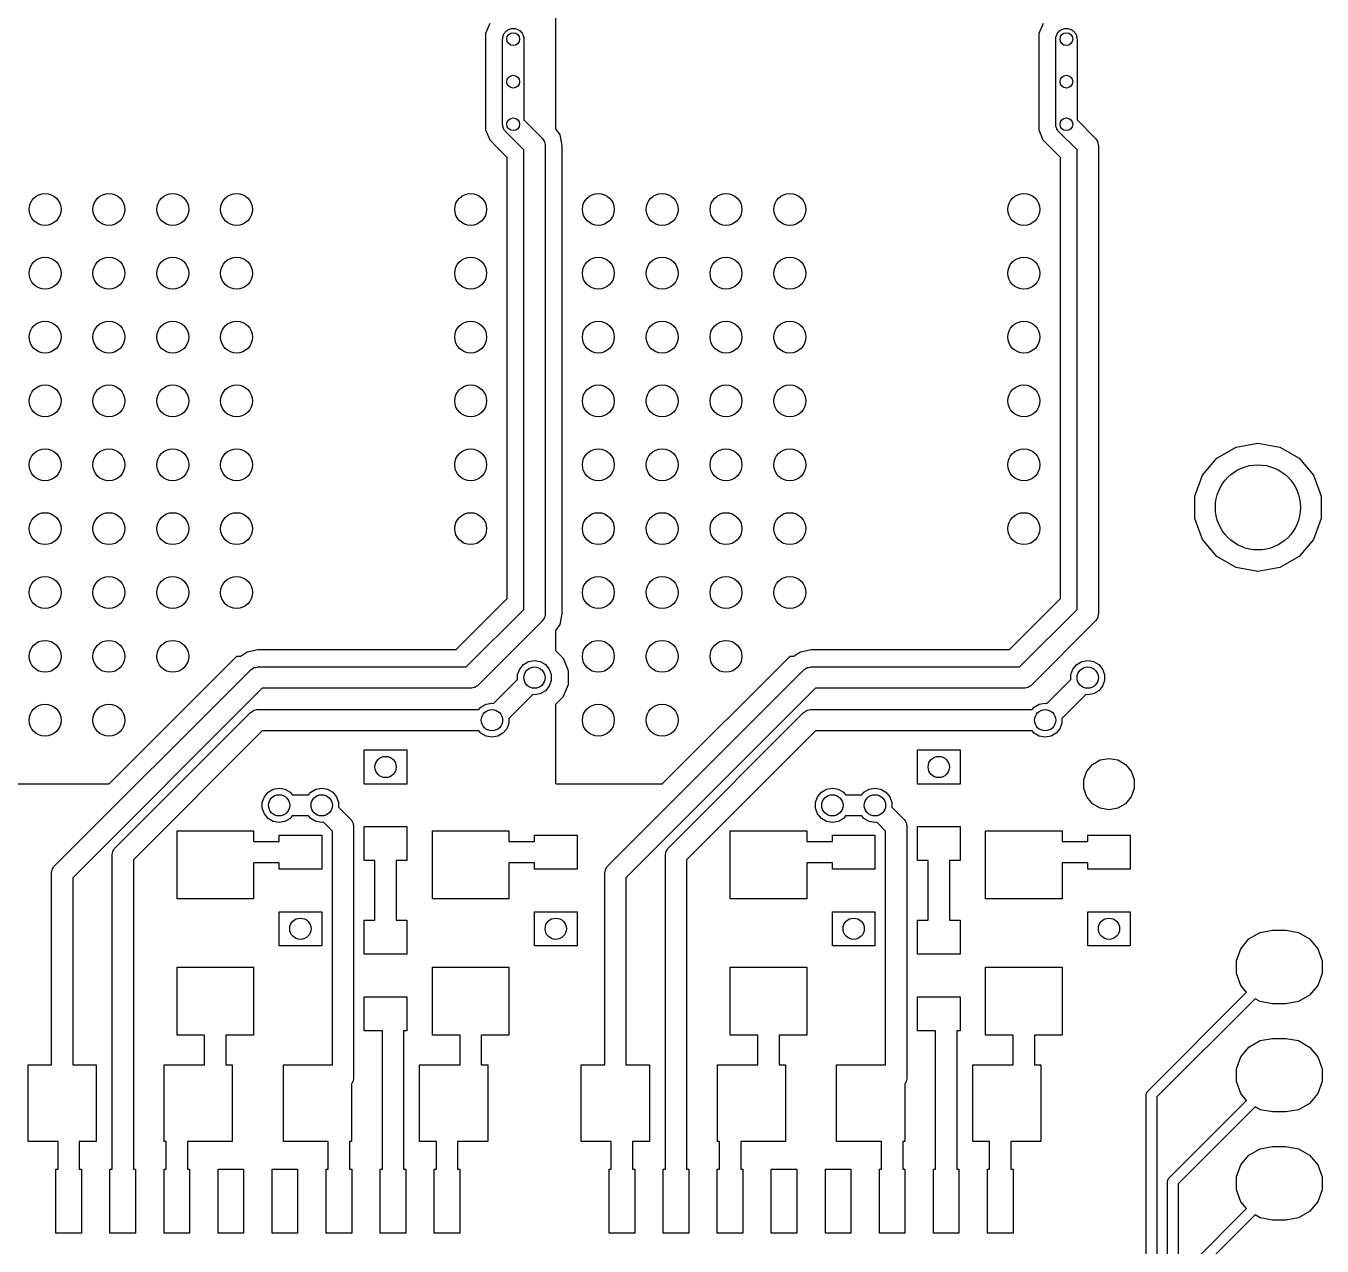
# Model space of a CAD drawing. Extents: x 0.3 to 75.7, y -92.7 to -2.
# Drawn here: x 45.05 to 75.51, y -52.35 to -23.69 of the extents above; entities that cross this region are included whole.
import ezdxf

# ---------------------------------------------------------------- set-up
doc = ezdxf.new("R2010")
doc.units = 0
doc.header["$MEASUREMENT"] = 0
doc.layers.add('BLACK', color=7, linetype='CONTINUOUS')

msp = doc.modelspace()

# ---------------------------------------------------------------- linework, layer by layer
at = {"layer": 'Black'}
for p, q in [((57.5, -26.0973), (57.5, -17.5054)), ((55.9493, -23.6313), (55.8501, -23.8701)), ((56.4411, -23.7594), (56.4566, -23.7538)), ((56.4566, -23.7538), (56.473, -23.7538)), ((56.473, -23.7538), (56.5, -23.749)), ((56.5, -23.749), (56.527, -23.7538)), ((56.527, -23.7538), (56.5434, -23.7538)), ((56.5434, -23.7538), (56.5589, -23.7594)), ((68.9493, -23.6313), (68.8501, -23.8701)), ((69.4411, -23.7594), (69.4566, -23.7538)), ((69.4566, -23.7538), (69.473, -23.7538)), ((69.473, -23.7538), (69.5, -23.749)), ((69.5, -23.749), (69.527, -23.7538)), ((69.527, -23.7538), (69.5434, -23.7538)), ((69.5434, -23.7538), (69.5589, -23.7594)), ((55.8501, -23.8701), (55.8499, -24.1306)), ((56.25, -24), (56.2529, -23.9838)), ((56.25, -25), (56.25, -24)), ((56.2529, -23.9564), (56.2622, -23.9307)), ((56.2529, -23.9838), (56.2529, -23.9564)), ((56.2622, -23.9307), (56.2651, -23.9145)), ((56.2651, -23.9145), (56.2733, -23.9002)), ((56.2733, -23.9002), (56.2827, -23.8745)), ((56.2827, -23.8745), (56.3003, -23.8536)), ((56.3003, -23.8536), (56.3085, -23.8393)), ((56.3085, -23.8393), (56.3211, -23.8287)), ((56.3211, -23.8287), (56.3387, -23.8078)), ((56.3387, -23.8078), (56.3624, -23.7941)), ((56.3624, -23.7941), (56.375, -23.7835)), ((56.375, -23.7835), (56.3905, -23.7779)), ((56.3905, -23.7779), (56.4142, -23.7642)), ((56.4142, -23.7642), (56.4411, -23.7594)), ((56.5589, -23.7594), (56.5858, -23.7642)), ((56.5858, -23.7642), (56.6095, -23.7779)), ((56.6095, -23.7779), (56.625, -23.7835)), ((56.625, -23.7835), (56.6376, -23.7941)), ((56.6376, -23.7941), (56.6613, -23.8078)), ((56.6613, -23.8078), (56.6789, -23.8287)), ((56.6789, -23.8287), (56.6915, -23.8393)), ((56.6915, -23.8393), (56.6997, -23.8536)), ((56.6997, -23.8536), (56.7173, -23.8745)), ((56.7173, -23.8745), (56.7267, -23.9002)), ((56.7267, -23.9002), (56.7349, -23.9145)), ((56.7349, -23.9145), (56.7378, -23.9307)), ((56.7378, -23.9307), (56.7471, -23.9564)), ((56.7471, -23.9564), (56.7471, -23.9838)), ((56.7471, -23.9838), (56.75, -24)), ((56.75, -24), (56.75, -25)), ((68.8501, -23.8701), (68.8499, -24.1306)), ((69.25, -24), (69.2529, -23.9838)), ((69.25, -25), (69.25, -24)), ((69.2529, -23.9564), (69.2622, -23.9307)), ((69.2529, -23.9838), (69.2529, -23.9564)), ((69.2622, -23.9307), (69.2651, -23.9145)), ((69.2651, -23.9145), (69.2733, -23.9002)), ((69.2733, -23.9002), (69.2827, -23.8745)), ((69.2827, -23.8745), (69.3003, -23.8536)), ((69.3003, -23.8536), (69.3085, -23.8393)), ((69.3085, -23.8393), (69.3211, -23.8287)), ((69.3211, -23.8287), (69.3387, -23.8078)), ((69.3387, -23.8078), (69.3624, -23.7941)), ((69.3624, -23.7941), (69.375, -23.7835)), ((69.375, -23.7835), (69.3905, -23.7779)), ((69.3905, -23.7779), (69.4142, -23.7642)), ((69.4142, -23.7642), (69.4411, -23.7594)), ((69.5589, -23.7594), (69.5858, -23.7642)), ((69.5858, -23.7642), (69.6095, -23.7779)), ((69.6095, -23.7779), (69.625, -23.7835)), ((69.625, -23.7835), (69.6376, -23.7941)), ((69.6376, -23.7941), (69.6613, -23.8078)), ((69.6613, -23.8078), (69.6789, -23.8287)), ((69.6789, -23.8287), (69.6915, -23.8393)), ((69.6915, -23.8393), (69.6997, -23.8536)), ((69.6997, -23.8536), (69.7173, -23.8745)), ((69.7173, -23.8745), (69.7267, -23.9002)), ((69.7267, -23.9002), (69.7349, -23.9145)), ((69.7349, -23.9145), (69.7378, -23.9307)), ((69.7378, -23.9307), (69.7471, -23.9564)), ((69.7471, -23.9564), (69.7471, -23.9838)), ((69.7471, -23.9838), (69.75, -24)), ((69.75, -24), (69.75, -25)), ((55.8499, -24.1306), (55.85, -24.131)), ((55.85, -24.131), (55.85, -24.1313)), ((55.85, -24.1313), (55.85, -24.1316)), ((55.85, -24.1316), (55.85, -24.9994)), ((68.8499, -24.1306), (68.85, -24.131)), ((68.85, -24.131), (68.85, -24.1313)), ((68.85, -24.1313), (68.85, -24.1316)), ((68.85, -24.1316), (68.85, -24.9994)), ((55.85, -24.9994), (55.8499, -25.1306)), ((55.8499, -25.1306), (55.85, -25.131)), ((55.85, -24.9994), (55.85, -24.9994)), ((55.85, -24.9994), (55.85, -24.9994)), ((55.85, -25.131), (55.85, -25.1313)), ((55.85, -25.1313), (55.85, -25.1316)), ((55.85, -25.1316), (55.85, -25.9994)), ((56.25, -26), (56.25, -25)), ((56.75, -25), (56.75, -25.8964)), ((68.85, -24.9994), (68.8499, -25.1306)), ((68.8499, -25.1306), (68.85, -25.131)), ((68.85, -24.9994), (68.85, -24.9994)), ((68.85, -24.9994), (68.85, -24.9994)), ((68.85, -25.131), (68.85, -25.1313)), ((68.85, -25.1313), (68.85, -25.1316)), ((68.85, -25.1316), (68.85, -25.9994)), ((69.25, -26), (69.25, -25)), ((69.75, -25), (69.75, -25.8964)), ((55.85, -25.9994), (55.8499, -26.1287)), ((55.8499, -26.1287), (55.9486, -26.3677)), ((55.85, -25.9994), (55.85, -25.9994)), ((55.85, -25.9994), (55.85, -25.9994)), ((56.2519, -26.0108), (56.25, -26)), ((56.251, -26.0218), (56.2519, -26.0108)), ((56.2529, -26.0289), (56.251, -26.0218)), ((56.2529, -26.0436), (56.2529, -26.0289)), ((56.2622, -26.0693), (56.2529, -26.0436)), ((56.2651, -26.0855), (56.2622, -26.0693)), ((56.2706, -26.095), (56.2651, -26.0855)), ((56.2734, -26.1057), (56.2706, -26.095)), ((56.2776, -26.1117), (56.2734, -26.1057)), ((56.2827, -26.1255), (56.2776, -26.1117)), ((56.3003, -26.1464), (56.2827, -26.1255)), ((56.3085, -26.1607), (56.3003, -26.1464)), ((56.3169, -26.1678), (56.3085, -26.1607)), ((56.3232, -26.1768), (56.3169, -26.1678)), ((56.75, -26.6036), (56.3232, -26.1768)), ((56.75, -25.8964), (57.1768, -26.3232)), ((57.5003, -26.0989), (57.5, -26.0973)), ((57.5004, -26.1004), (57.5003, -26.0989)), ((57.5007, -26.1011), (57.5004, -26.1004)), ((57.5008, -26.1018), (57.5007, -26.1011)), ((57.5016, -26.1031), (57.5008, -26.1018)), ((57.5022, -26.1045), (57.5016, -26.1031)), ((57.6003, -26.2514), (57.5022, -26.1045)), ((68.85, -25.9994), (68.8499, -26.1287)), ((68.8499, -26.1287), (68.9486, -26.3677)), ((68.85, -25.9994), (68.85, -25.9994)), ((68.85, -25.9994), (68.85, -25.9994)), ((69.2519, -26.0108), (69.25, -26)), ((69.251, -26.0218), (69.2519, -26.0108)), ((69.2529, -26.0289), (69.251, -26.0218)), ((69.2529, -26.0436), (69.2529, -26.0289)), ((69.2622, -26.0693), (69.2529, -26.0436)), ((69.2651, -26.0855), (69.2622, -26.0693)), ((69.2706, -26.095), (69.2651, -26.0855)), ((69.2734, -26.1057), (69.2706, -26.095)), ((69.2776, -26.1117), (69.2734, -26.1057)), ((69.2827, -26.1255), (69.2776, -26.1117)), ((69.3003, -26.1464), (69.2827, -26.1255)), ((69.3085, -26.1607), (69.3003, -26.1464)), ((69.3169, -26.1678), (69.3085, -26.1607)), ((69.3232, -26.1768), (69.3169, -26.1678)), ((69.75, -26.6036), (69.3232, -26.1768)), ((69.75, -25.8964), (70.1768, -26.3232)), ((55.9486, -26.3677), (56.1326, -26.552)), ((57.1768, -26.3232), (57.1831, -26.3322)), ((57.1831, -26.3322), (57.1915, -26.3393)), ((57.1915, -26.3393), (57.2078, -26.3676)), ((57.2078, -26.3676), (57.2266, -26.3943)), ((57.2266, -26.3943), (57.2294, -26.405)), ((57.2294, -26.405), (57.2349, -26.4145)), ((57.2349, -26.4145), (57.2406, -26.4467)), ((57.2406, -26.4467), (57.249, -26.4782)), ((57.249, -26.4782), (57.2481, -26.4892)), ((57.2481, -26.4892), (57.25, -26.5)), ((57.65, -26.5013), (57.6003, -26.2514)), ((68.9486, -26.3677), (69.1326, -26.552)), ((70.1768, -26.3232), (70.1831, -26.3322)), ((70.1831, -26.3322), (70.1915, -26.3393)), ((70.1915, -26.3393), (70.2078, -26.3676)), ((70.2078, -26.3676), (70.2266, -26.3943)), ((70.2266, -26.3943), (70.2294, -26.405)), ((70.2294, -26.405), (70.2349, -26.4145)), ((70.2349, -26.4145), (70.2406, -26.4467)), ((70.2406, -26.4467), (70.249, -26.4782)), ((70.249, -26.4782), (70.2481, -26.4892)), ((70.2481, -26.4892), (70.25, -26.5)), ((56.1326, -26.552), (56.133, -26.5523)), ((56.133, -26.5523), (56.1332, -26.5525)), ((56.1332, -26.5525), (56.1334, -26.5527)), ((56.1334, -26.5527), (56.3462, -26.7654)), ((56.3462, -26.7654), (56.3465, -26.7659)), ((56.3465, -26.7659), (56.347, -26.7663)), ((56.347, -26.7663), (56.3478, -26.7677)), ((56.3478, -26.7677), (56.3488, -26.7691)), ((56.3488, -26.7691), (56.3489, -26.7697)), ((56.3489, -26.7697), (56.3492, -26.7702)), ((56.3492, -26.7702), (56.3495, -26.7719)), ((56.3495, -26.7719), (56.3499, -26.7735)), ((56.3499, -26.7735), (56.3499, -26.7741)), ((56.3499, -26.7741), (56.35, -26.7746)), ((56.35, -26.7746), (56.35, -37.1446)), ((56.75, -37.3964), (56.75, -26.6036)), ((57.25, -26.5), (57.25, -37.5)), ((57.65, -37.4987), (57.65, -26.5013)), ((69.1326, -26.552), (69.133, -26.5523)), ((69.133, -26.5523), (69.1332, -26.5525)), ((69.1332, -26.5525), (69.1334, -26.5527)), ((69.1334, -26.5527), (69.3462, -26.7654)), ((69.3462, -26.7654), (69.3465, -26.7659)), ((69.3465, -26.7659), (69.347, -26.7663)), ((69.347, -26.7663), (69.3478, -26.7677)), ((69.3478, -26.7677), (69.3488, -26.7691)), ((69.3488, -26.7691), (69.3489, -26.7697)), ((69.3489, -26.7697), (69.3492, -26.7702)), ((69.3492, -26.7702), (69.3495, -26.7719)), ((69.3495, -26.7719), (69.3499, -26.7735)), ((69.3499, -26.7735), (69.3499, -26.7741)), ((69.3499, -26.7741), (69.35, -26.7746)), ((69.35, -26.7746), (69.35, -37.1446)), ((69.75, -37.3964), (69.75, -26.6036)), ((70.25, -26.5), (70.25, -37.5)), ((73.485, -33.5851), (74, -33.4943)), ((74, -33.4943), (74.515, -33.5851)), ((73.0321, -33.8465), (73.485, -33.5851)), ((74.515, -33.5851), (74.9679, -33.8465)), ((72.696, -34.2471), (73.0321, -33.8465)), ((74.9679, -33.8465), (75.304, -34.2471)), ((72.5171, -34.7385), (72.696, -34.2471)), ((75.304, -34.2471), (75.4829, -34.7385)), ((72.5171, -35.2615), (72.5171, -34.7385)), ((75.4829, -34.7385), (75.4829, -35.2615)), ((72.696, -35.7529), (72.5171, -35.2615)), ((75.4829, -35.2615), (75.304, -35.7529)), ((73.0321, -36.1535), (72.696, -35.7529)), ((75.304, -35.7529), (74.9679, -36.1535)), ((73.485, -36.4149), (73.0321, -36.1535)), ((74.9679, -36.1535), (74.515, -36.4149)), ((74, -36.5057), (73.485, -36.4149)), ((74.515, -36.4149), (74, -36.5057)), ((56.3462, -37.1538), (55.1538, -38.3462)), ((56.3465, -37.1533), (56.3462, -37.1538)), ((56.347, -37.153), (56.3465, -37.1533)), ((56.3478, -37.1515), (56.347, -37.153)), ((56.3488, -37.1501), (56.3478, -37.1515)), ((56.3489, -37.1496), (56.3488, -37.1501)), ((56.3492, -37.1491), (56.3489, -37.1496)), ((56.3495, -37.1474), (56.3492, -37.1491)), ((56.35, -37.1457), (56.3495, -37.1474)), ((56.35, -37.1446), (56.3499, -37.1452)), ((56.3499, -37.1452), (56.35, -37.1457)), ((69.3462, -37.1538), (68.1538, -38.3462)), ((69.3465, -37.1533), (69.3462, -37.1538)), ((69.347, -37.153), (69.3465, -37.1533)), ((69.3478, -37.1515), (69.347, -37.153)), ((69.3488, -37.1501), (69.3478, -37.1515)), ((69.3489, -37.1496), (69.3488, -37.1501)), ((69.3492, -37.1491), (69.3489, -37.1496)), ((69.3495, -37.1474), (69.3492, -37.1491)), ((69.35, -37.1457), (69.3495, -37.1474)), ((69.35, -37.1446), (69.3499, -37.1452)), ((69.3499, -37.1452), (69.35, -37.1457)), ((55.3964, -38.75), (56.75, -37.3964)), ((68.3964, -38.75), (69.75, -37.3964)), ((57.1768, -37.6768), (55.6768, -39.1768)), ((57.1831, -37.6678), (57.1768, -37.6768)), ((57.1915, -37.6607), (57.1831, -37.6678)), ((57.2078, -37.6324), (57.1915, -37.6607)), ((57.2266, -37.6057), (57.2078, -37.6324)), ((57.2294, -37.595), (57.2266, -37.6057)), ((57.2349, -37.5855), (57.2294, -37.595)), ((57.2406, -37.5533), (57.2349, -37.5855)), ((57.249, -37.5218), (57.2406, -37.5533)), ((57.25, -37.5), (57.2481, -37.5108)), ((57.2481, -37.5108), (57.249, -37.5218)), ((57.5022, -37.8955), (57.6003, -37.7486)), ((57.6003, -37.7486), (57.65, -37.4987)), ((70.1768, -37.6768), (68.6768, -39.1768)), ((70.1831, -37.6678), (70.1768, -37.6768)), ((70.1915, -37.6607), (70.1831, -37.6678)), ((70.2078, -37.6324), (70.1915, -37.6607)), ((70.2266, -37.6057), (70.2078, -37.6324)), ((70.2294, -37.595), (70.2266, -37.6057)), ((70.2349, -37.5855), (70.2294, -37.595)), ((70.2406, -37.5533), (70.2349, -37.5855)), ((70.249, -37.5218), (70.2406, -37.5533)), ((70.25, -37.5), (70.2481, -37.5108)), ((70.2481, -37.5108), (70.249, -37.5218)), ((57.5, -37.9027), (57.5003, -37.9011)), ((57.5, -38.3631), (57.5, -37.9027)), ((57.5003, -37.9011), (57.5004, -37.8996)), ((57.5004, -37.8996), (57.5007, -37.8989)), ((57.5007, -37.8989), (57.5008, -37.8982)), ((57.5008, -37.8982), (57.5016, -37.8969)), ((57.5016, -37.8969), (57.5022, -37.8955)), ((50.5013, -38.35), (50.2514, -38.3997)), ((55.1446, -38.35), (50.5013, -38.35)), ((55.1452, -38.3499), (55.1446, -38.35)), ((55.1457, -38.35), (55.1452, -38.3499)), ((55.1474, -38.3495), (55.1457, -38.35)), ((55.1491, -38.3492), (55.1474, -38.3495)), ((55.1496, -38.3489), (55.1491, -38.3492)), ((55.1501, -38.3488), (55.1496, -38.3489)), ((55.1515, -38.3478), (55.1501, -38.3488)), ((55.153, -38.347), (55.1515, -38.3478)), ((55.1533, -38.3465), (55.153, -38.347)), ((55.1538, -38.3462), (55.1533, -38.3465)), ((57.5001, -38.3637), (57.5, -38.3631)), ((57.5, -38.3643), (57.5001, -38.3637)), ((57.5005, -38.3659), (57.5, -38.3643)), ((57.5008, -38.3676), (57.5005, -38.3659)), ((57.5011, -38.3681), (57.5008, -38.3676)), ((57.5012, -38.3686), (57.5011, -38.3681)), ((57.5022, -38.37), (57.5012, -38.3686)), ((57.503, -38.3715), (57.5022, -38.37)), ((57.5035, -38.3719), (57.503, -38.3715)), ((57.5038, -38.3723), (57.5035, -38.3719)), ((57.6786, -38.5474), (57.5038, -38.3723)), ((63.5013, -38.35), (63.2514, -38.3997)), ((68.1446, -38.35), (63.5013, -38.35)), ((68.1452, -38.3499), (68.1446, -38.35)), ((68.1457, -38.35), (68.1452, -38.3499)), ((68.1474, -38.3495), (68.1457, -38.35)), ((68.1491, -38.3492), (68.1474, -38.3495)), ((68.1496, -38.3489), (68.1491, -38.3492)), ((68.1501, -38.3488), (68.1496, -38.3489)), ((68.1515, -38.3478), (68.1501, -38.3488)), ((68.153, -38.347), (68.1515, -38.3478)), ((68.1533, -38.3465), (68.153, -38.347)), ((68.1538, -38.3462), (68.1533, -38.3465)), ((49.9991, -38.5009), (47.0038, -41.4962)), ((50.0001, -38.5003), (49.9991, -38.5009)), ((50.0013, -38.5), (50.0001, -38.5003)), ((50.0973, -38.5), (50.0013, -38.5)), ((50.0989, -38.4997), (50.0973, -38.5)), ((50.1004, -38.4996), (50.0989, -38.4997)), ((50.1011, -38.4993), (50.1004, -38.4996)), ((50.1018, -38.4992), (50.1011, -38.4993)), ((50.1031, -38.4984), (50.1018, -38.4992)), ((50.1045, -38.4978), (50.1031, -38.4984)), ((50.2514, -38.3997), (50.1045, -38.4978)), ((56.7419, -38.6924), (56.8627, -38.6227)), ((56.8627, -38.6227), (57, -38.5985)), ((57, -38.5985), (57.1373, -38.6227)), ((57.1373, -38.6227), (57.2581, -38.6924)), ((57.8001, -38.8416), (57.6786, -38.5474)), ((62.9991, -38.5009), (60.0038, -41.4962)), ((63.0001, -38.5003), (62.9991, -38.5009)), ((63.0013, -38.5), (63.0001, -38.5003)), ((63.0973, -38.5), (63.0013, -38.5)), ((63.0989, -38.4997), (63.0973, -38.5)), ((63.1004, -38.4996), (63.0989, -38.4997)), ((63.1011, -38.4993), (63.1004, -38.4996)), ((63.1018, -38.4992), (63.1011, -38.4993)), ((63.1031, -38.4984), (63.1018, -38.4992)), ((63.1045, -38.4978), (63.1031, -38.4984)), ((63.2514, -38.3997), (63.1045, -38.4978)), ((69.7419, -38.6924), (69.8627, -38.6227)), ((69.8627, -38.6227), (70, -38.5985)), ((70, -38.5985), (70.1373, -38.6227)), ((70.1373, -38.6227), (70.2581, -38.6924)), ((45.7232, -43.4232), (50.3232, -38.8232)), ((50.3232, -38.8232), (50.3322, -38.8169)), ((50.3322, -38.8169), (50.3393, -38.8085)), ((50.3393, -38.8085), (50.3676, -38.7922)), ((50.3676, -38.7922), (50.3943, -38.7734)), ((50.3943, -38.7734), (50.405, -38.7706)), ((50.405, -38.7706), (50.4145, -38.7651)), ((50.4145, -38.7651), (50.4467, -38.7594)), ((50.4467, -38.7594), (50.4782, -38.751)), ((50.4782, -38.751), (50.4892, -38.7519)), ((50.4892, -38.7519), (50.5, -38.75)), ((50.5, -38.75), (55.3964, -38.75)), ((56.6046, -38.9303), (56.6523, -38.7992)), ((56.6046, -39.0419), (56.6046, -38.9303)), ((56.6523, -38.7992), (56.7419, -38.6924)), ((57.2581, -38.6924), (57.3477, -38.7992)), ((57.3477, -38.7992), (57.3954, -38.9303)), ((57.3954, -38.9303), (57.3954, -39.0697)), ((57.7999, -39.1598), (57.8001, -38.8416)), ((58.7232, -43.4232), (63.3232, -38.8232)), ((63.3232, -38.8232), (63.3322, -38.8169)), ((63.3322, -38.8169), (63.3393, -38.8085)), ((63.3393, -38.8085), (63.3676, -38.7922)), ((63.3676, -38.7922), (63.3943, -38.7734)), ((63.3943, -38.7734), (63.405, -38.7706)), ((63.405, -38.7706), (63.4145, -38.7651)), ((63.4145, -38.7651), (63.4467, -38.7594)), ((63.4467, -38.7594), (63.4782, -38.751)), ((63.4782, -38.751), (63.4892, -38.7519)), ((63.4892, -38.7519), (63.5, -38.75)), ((63.5, -38.75), (68.3964, -38.75)), ((69.6046, -38.9303), (69.6523, -38.7992)), ((69.6046, -39.0419), (69.6046, -38.9303)), ((69.6523, -38.7992), (69.7419, -38.6924)), ((70.2581, -38.6924), (70.3477, -38.7992)), ((70.3477, -38.7992), (70.3954, -38.9303)), ((70.3954, -38.9303), (70.3954, -39.0697)), ((50.6036, -39.25), (46.15, -43.7036)), ((55.5, -39.25), (50.6036, -39.25)), ((55.5108, -39.2481), (55.5, -39.25)), ((55.5218, -39.249), (55.5108, -39.2481)), ((55.5533, -39.2406), (55.5218, -39.249)), ((55.5855, -39.2349), (55.5533, -39.2406)), ((55.595, -39.2294), (55.5855, -39.2349)), ((55.6057, -39.2266), (55.595, -39.2294)), ((55.6324, -39.2078), (55.6057, -39.2266)), ((55.6607, -39.1915), (55.6324, -39.2078)), ((55.6678, -39.1831), (55.6607, -39.1915)), ((55.6768, -39.1768), (55.6678, -39.1831)), ((56.0408, -39.6057), (56.6046, -39.0419)), ((57.3477, -39.2008), (57.2581, -39.3076)), ((57.3954, -39.0697), (57.3477, -39.2008)), ((57.6778, -39.4538), (57.7999, -39.1598)), ((63.6036, -39.25), (59.15, -43.7036)), ((68.5, -39.25), (63.6036, -39.25)), ((68.5108, -39.2481), (68.5, -39.25)), ((68.5218, -39.249), (68.5108, -39.2481)), ((68.5533, -39.2406), (68.5218, -39.249)), ((68.5855, -39.2349), (68.5533, -39.2406)), ((68.595, -39.2294), (68.5855, -39.2349)), ((68.6057, -39.2266), (68.595, -39.2294)), ((68.6324, -39.2078), (68.6057, -39.2266)), ((68.6607, -39.1915), (68.6324, -39.2078)), ((68.6678, -39.1831), (68.6607, -39.1915)), ((68.6768, -39.1768), (68.6678, -39.1831)), ((69.0408, -39.6057), (69.6046, -39.0419)), ((70.3477, -39.2008), (70.2581, -39.3076)), ((70.3954, -39.0697), (70.3477, -39.2008)), ((56.9592, -39.3943), (56.3954, -39.9581)), ((57, -39.4015), (56.9592, -39.3943)), ((57.1373, -39.3773), (57, -39.4015)), ((57.2581, -39.3076), (57.1373, -39.3773)), ((57.5038, -39.6274), (57.6778, -39.4538)), ((69.9592, -39.3943), (69.3954, -39.9581)), ((70, -39.4015), (69.9592, -39.3943)), ((70.1373, -39.3773), (70, -39.4015)), ((70.2581, -39.3076), (70.1373, -39.3773)), ((47.1482, -42.9982), (50.3232, -39.8232)), ((50.3232, -39.8232), (50.3322, -39.8169)), ((50.3322, -39.8169), (50.3393, -39.8085)), ((50.3393, -39.8085), (50.3676, -39.7922)), ((50.3676, -39.7922), (50.3943, -39.7734)), ((50.3943, -39.7734), (50.405, -39.7706)), ((50.405, -39.7706), (50.4145, -39.7651)), ((50.4145, -39.7651), (50.4467, -39.7594)), ((50.4467, -39.7594), (50.4782, -39.751)), ((50.4782, -39.751), (50.4892, -39.7519)), ((50.4892, -39.7519), (50.5, -39.75)), ((50.5, -39.75), (55.6936, -39.75)), ((55.6936, -39.75), (55.7419, -39.6924)), ((55.7419, -39.6924), (55.8627, -39.6227)), ((55.8627, -39.6227), (56, -39.5985)), ((56, -39.5985), (56.0408, -39.6057)), ((57.5, -39.6355), (57.5005, -39.6339)), ((57.5001, -39.6361), (57.5, -39.6355)), ((57.5, -39.6366), (57.5001, -39.6361)), ((57.5, -41.487), (57.5, -39.6366)), ((57.5005, -39.6339), (57.5008, -39.6322)), ((57.5008, -39.6322), (57.5011, -39.6317)), ((57.5011, -39.6317), (57.5012, -39.6311)), ((57.5012, -39.6311), (57.5022, -39.6298)), ((57.5022, -39.6298), (57.503, -39.6283)), ((57.503, -39.6283), (57.5035, -39.6279)), ((57.5035, -39.6279), (57.5038, -39.6274)), ((60.1482, -42.9982), (63.3232, -39.8232)), ((63.3232, -39.8232), (63.3322, -39.8169)), ((63.3322, -39.8169), (63.3393, -39.8085)), ((63.3393, -39.8085), (63.3676, -39.7922)), ((63.3676, -39.7922), (63.3943, -39.7734)), ((63.3943, -39.7734), (63.405, -39.7706)), ((63.405, -39.7706), (63.4145, -39.7651)), ((63.4145, -39.7651), (63.4467, -39.7594)), ((63.4467, -39.7594), (63.4782, -39.751)), ((63.4782, -39.751), (63.4892, -39.7519)), ((63.4892, -39.7519), (63.5, -39.75)), ((63.5, -39.75), (68.6936, -39.75)), ((68.6936, -39.75), (68.7419, -39.6924)), ((68.7419, -39.6924), (68.8627, -39.6227)), ((68.8627, -39.6227), (69, -39.5985)), ((69, -39.5985), (69.0408, -39.6057)), ((56.3477, -40.2008), (56.2581, -40.3076)), ((56.3954, -40.0697), (56.3477, -40.2008)), ((56.3954, -39.9581), (56.3954, -40.0697)), ((69.3477, -40.2008), (69.2581, -40.3076)), ((69.3954, -40.0697), (69.3477, -40.2008)), ((69.3954, -39.9581), (69.3954, -40.0697)), ((50.6036, -40.25), (47.575, -43.2786)), ((55.6936, -40.25), (50.6036, -40.25)), ((55.7419, -40.3076), (55.6936, -40.25)), ((55.8627, -40.3773), (55.7419, -40.3076)), ((56, -40.4015), (55.8627, -40.3773)), ((56.1373, -40.3773), (56, -40.4015)), ((56.2581, -40.3076), (56.1373, -40.3773)), ((63.6036, -40.25), (60.575, -43.2786)), ((68.6936, -40.25), (63.6036, -40.25)), ((68.7419, -40.3076), (68.6936, -40.25)), ((68.8627, -40.3773), (68.7419, -40.3076)), ((69, -40.4015), (68.8627, -40.3773)), ((69.1373, -40.3773), (69, -40.4015)), ((69.2581, -40.3076), (69.1373, -40.3773)), ((53, -41.5), (53, -40.7)), ((53, -40.7), (53.4913, -40.7)), ((53.4913, -40.7), (53.5, -40.6985)), ((53.5, -40.6985), (53.5087, -40.7)), ((53.5087, -40.7), (54, -40.7)), ((54, -40.7), (54, -41.5)), ((66, -41.5), (66, -40.7)), ((66, -40.7), (66.4913, -40.7)), ((66.4913, -40.7), (66.5, -40.6985)), ((66.5, -40.6985), (66.5087, -40.7)), ((66.5087, -40.7), (67, -40.7)), ((67, -40.7), (67, -41.5)), ((69.9784, -41.1989), (70.1129, -41.0386)), ((70.1129, -41.0386), (70.294, -40.934)), ((70.294, -40.934), (70.5, -40.8977)), ((70.5, -40.8977), (70.706, -40.934)), ((70.706, -40.934), (70.8871, -41.0386)), ((70.8871, -41.0386), (71.0216, -41.1989)), ((69.9069, -41.3954), (69.9784, -41.1989)), ((69.9069, -41.6046), (69.9069, -41.3954)), ((71.0216, -41.1989), (71.0931, -41.3954)), ((71.0931, -41.3954), (71.0931, -41.6046)), ((46.9946, -41.5), (44.513, -41.5)), ((46.9952, -41.4999), (46.9946, -41.5)), ((46.9957, -41.5), (46.9952, -41.4999)), ((46.9974, -41.4995), (46.9957, -41.5)), ((46.9991, -41.4992), (46.9974, -41.4995)), ((46.9996, -41.4989), (46.9991, -41.4992)), ((47.0001, -41.4988), (46.9996, -41.4989)), ((47.0015, -41.4978), (47.0001, -41.4988)), ((47.003, -41.497), (47.0015, -41.4978)), ((47.0033, -41.4965), (47.003, -41.497)), ((47.0038, -41.4962), (47.0033, -41.4965)), ((50.6523, -41.7992), (50.7419, -41.6924)), ((50.7419, -41.6924), (50.8627, -41.6227)), ((50.8627, -41.6227), (51, -41.5985)), ((51, -41.5985), (51.1373, -41.6227)), ((51.1373, -41.6227), (51.2581, -41.6924)), ((51.2581, -41.6924), (51.3064, -41.75)), ((51.6936, -41.75), (51.7419, -41.6924)), ((51.7419, -41.6924), (51.8627, -41.6227)), ((51.8627, -41.6227), (52, -41.5985)), ((52, -41.5985), (52.1373, -41.6227)), ((52.1373, -41.6227), (52.2581, -41.6924)), ((52.2581, -41.6924), (52.3477, -41.7992)), ((53.4913, -41.5), (53, -41.5)), ((53.5, -41.5015), (53.4913, -41.5)), ((53.5087, -41.5), (53.5, -41.5015)), ((54, -41.5), (53.5087, -41.5)), ((57.5002, -41.4881), (57.5, -41.487)), ((57.5002, -41.4893), (57.5002, -41.4881)), ((57.5006, -41.4903), (57.5002, -41.4893)), ((57.5008, -41.4914), (57.5006, -41.4903)), ((57.5014, -41.4924), (57.5008, -41.4914)), ((57.5017, -41.4935), (57.5014, -41.4924)), ((57.5025, -41.4944), (57.5017, -41.4935)), ((57.503, -41.4954), (57.5025, -41.4944)), ((57.5039, -41.4961), (57.503, -41.4954)), ((57.5046, -41.497), (57.5039, -41.4961)), ((57.5056, -41.4975), (57.5046, -41.497)), ((57.5065, -41.4983), (57.5056, -41.4975)), ((57.5076, -41.4986), (57.5065, -41.4983)), ((57.5086, -41.4992), (57.5076, -41.4986)), ((57.5097, -41.4994), (57.5086, -41.4992)), ((57.5107, -41.4998), (57.5097, -41.4994)), ((57.5119, -41.4998), (57.5107, -41.4998)), ((57.513, -41.5), (57.5119, -41.4998)), ((59.9946, -41.5), (57.513, -41.5)), ((59.9952, -41.4999), (59.9946, -41.5)), ((59.9957, -41.5), (59.9952, -41.4999)), ((59.9974, -41.4995), (59.9957, -41.5)), ((59.9991, -41.4992), (59.9974, -41.4995)), ((59.9996, -41.4989), (59.9991, -41.4992)), ((60.0001, -41.4988), (59.9996, -41.4989)), ((60.0015, -41.4978), (60.0001, -41.4988)), ((60.003, -41.497), (60.0015, -41.4978)), ((60.0033, -41.4965), (60.003, -41.497)), ((60.0038, -41.4962), (60.0033, -41.4965)), ((63.6523, -41.7992), (63.7419, -41.6924)), ((63.7419, -41.6924), (63.8627, -41.6227)), ((63.8627, -41.6227), (64, -41.5985)), ((64, -41.5985), (64.1373, -41.6227)), ((64.1373, -41.6227), (64.2581, -41.6924)), ((64.2581, -41.6924), (64.3064, -41.75)), ((64.6936, -41.75), (64.7419, -41.6924)), ((64.7419, -41.6924), (64.8627, -41.6227)), ((64.8627, -41.6227), (65, -41.5985)), ((65, -41.5985), (65.1373, -41.6227)), ((65.1373, -41.6227), (65.2581, -41.6924)), ((65.2581, -41.6924), (65.3477, -41.7992)), ((66.4913, -41.5), (66, -41.5)), ((66.5, -41.5015), (66.4913, -41.5)), ((66.5087, -41.5), (66.5, -41.5015)), ((67, -41.5), (66.5087, -41.5)), ((69.9784, -41.8011), (69.9069, -41.6046)), ((71.0931, -41.6046), (71.0216, -41.8011)), ((50.6046, -41.9303), (50.6523, -41.7992)), ((50.6046, -42.0697), (50.6046, -41.9303)), ((51.3064, -41.75), (51.6936, -41.75)), ((52.3477, -41.7992), (52.3954, -41.9303)), ((52.3954, -41.9303), (52.3954, -42.0419)), ((63.6046, -41.9303), (63.6523, -41.7992)), ((63.6046, -42.0697), (63.6046, -41.9303)), ((64.3064, -41.75), (64.6936, -41.75)), ((65.3477, -41.7992), (65.3954, -41.9303)), ((65.3954, -41.9303), (65.3954, -42.0419)), ((70.1129, -41.9614), (69.9784, -41.8011)), ((70.294, -42.066), (70.1129, -41.9614)), ((70.8871, -41.9614), (70.706, -42.066)), ((71.0216, -41.8011), (70.8871, -41.9614)), ((50.6523, -42.2008), (50.6046, -42.0697)), ((50.7419, -42.3076), (50.6523, -42.2008)), ((50.8627, -42.3773), (50.7419, -42.3076)), ((51.2581, -42.3076), (51.1373, -42.3773)), ((51.3064, -42.25), (51.2581, -42.3076)), ((51.6936, -42.25), (51.3064, -42.25)), ((51.7419, -42.3076), (51.6936, -42.25)), ((51.8627, -42.3773), (51.7419, -42.3076)), ((52.3954, -42.0419), (52.6768, -42.3232)), ((52.6768, -42.3232), (52.6831, -42.3322)), ((52.6831, -42.3322), (52.6915, -42.3393)), ((63.6523, -42.2008), (63.6046, -42.0697)), ((63.7419, -42.3076), (63.6523, -42.2008)), ((63.8627, -42.3773), (63.7419, -42.3076)), ((64.2581, -42.3076), (64.1373, -42.3773)), ((64.3064, -42.25), (64.2581, -42.3076)), ((64.6936, -42.25), (64.3064, -42.25)), ((64.7419, -42.3076), (64.6936, -42.25)), ((64.8627, -42.3773), (64.7419, -42.3076)), ((65.3954, -42.0419), (65.6768, -42.3232)), ((65.6768, -42.3232), (65.6831, -42.3322)), ((65.6831, -42.3322), (65.6915, -42.3393)), ((70.5, -42.1023), (70.294, -42.066)), ((70.706, -42.066), (70.5, -42.1023)), ((48.6, -44.2), (48.6, -42.6)), ((48.6, -42.6), (50.4, -42.6)), ((50.4, -42.6), (50.4, -42.85)), ((51, -42.4015), (50.8627, -42.3773)), ((51.1373, -42.3773), (51, -42.4015)), ((52, -42.4015), (51.8627, -42.3773)), ((52.0408, -42.3943), (52, -42.4015)), ((52.25, -42.6036), (52.0408, -42.3943)), ((52.25, -48.1), (52.25, -42.6036)), ((52.6915, -42.3393), (52.7078, -42.3676)), ((52.7078, -42.3676), (52.7266, -42.3943)), ((52.7266, -42.3943), (52.7294, -42.405)), ((52.7294, -42.405), (52.7349, -42.4145)), ((52.7349, -42.4145), (52.7406, -42.4467)), ((52.7406, -42.4467), (52.749, -42.4782)), ((52.749, -42.4782), (52.7481, -42.4892)), ((52.7481, -42.4892), (52.75, -42.5)), ((52.75, -42.5), (52.75, -48.4)), ((53, -43.3), (53, -42.5)), ((53, -42.5), (54, -42.5)), ((54, -42.5), (54, -43.3)), ((54.6, -44.2), (54.6, -42.6)), ((54.6, -42.6), (56.4, -42.6)), ((56.4, -42.6), (56.4, -42.85)), ((61.6, -44.2), (61.6, -42.6)), ((61.6, -42.6), (63.4, -42.6)), ((63.4, -42.6), (63.4, -42.85)), ((64, -42.4015), (63.8627, -42.3773)), ((64.1373, -42.3773), (64, -42.4015)), ((65, -42.4015), (64.8627, -42.3773)), ((65.0408, -42.3943), (65, -42.4015)), ((65.25, -42.6036), (65.0408, -42.3943)), ((65.25, -48.1), (65.25, -42.6036)), ((65.6915, -42.3393), (65.7078, -42.3676)), ((65.7078, -42.3676), (65.7266, -42.3943)), ((65.7266, -42.3943), (65.7294, -42.405)), ((65.7294, -42.405), (65.7349, -42.4145)), ((65.7349, -42.4145), (65.7406, -42.4467)), ((65.7406, -42.4467), (65.749, -42.4782)), ((65.749, -42.4782), (65.7481, -42.4892)), ((65.7481, -42.4892), (65.75, -42.5)), ((65.75, -42.5), (65.75, -48.4)), ((66, -43.3), (66, -42.5)), ((66, -42.5), (67, -42.5)), ((67, -42.5), (67, -43.3)), ((67.6, -44.2), (67.6, -42.6)), ((67.6, -42.6), (69.4, -42.6)), ((69.4, -42.6), (69.4, -42.85)), ((50.4, -42.85), (51, -42.85)), ((51, -42.85), (51, -42.7)), ((51, -42.7), (52, -42.7)), ((52, -42.7), (52, -43.5)), ((56.4, -42.85), (57, -42.85)), ((57, -42.85), (57, -42.7)), ((57, -42.7), (58, -42.7)), ((58, -42.7), (58, -43.5)), ((63.4, -42.85), (64, -42.85)), ((64, -42.85), (64, -42.7)), ((64, -42.7), (65, -42.7)), ((65, -42.7), (65, -43.5)), ((69.4, -42.85), (70, -42.85)), ((70, -42.85), (70, -42.7)), ((70, -42.7), (71, -42.7)), ((71, -42.7), (71, -43.5)), ((47.075, -43.175), (47.0769, -43.1642)), ((47.075, -50.55), (47.075, -43.175)), ((47.076, -43.1532), (47.0844, -43.1217)), ((47.0769, -43.1642), (47.076, -43.1532)), ((47.0844, -43.1217), (47.0901, -43.0895)), ((47.0901, -43.0895), (47.0956, -43.08)), ((47.0956, -43.08), (47.0984, -43.0693)), ((47.0984, -43.0693), (47.1172, -43.0426)), ((47.1172, -43.0426), (47.1335, -43.0143)), ((47.1335, -43.0143), (47.1419, -43.0072)), ((47.1419, -43.0072), (47.1482, -42.9982)), ((60.075, -43.175), (60.0769, -43.1642)), ((60.075, -50.55), (60.075, -43.175)), ((60.076, -43.1532), (60.0844, -43.1217)), ((60.0769, -43.1642), (60.076, -43.1532)), ((60.0844, -43.1217), (60.0901, -43.0895)), ((60.0901, -43.0895), (60.0956, -43.08)), ((60.0956, -43.08), (60.0984, -43.0693)), ((60.0984, -43.0693), (60.1172, -43.0426)), ((60.1172, -43.0426), (60.1335, -43.0143)), ((60.1335, -43.0143), (60.1419, -43.0072)), ((60.1419, -43.0072), (60.1482, -42.9982)), ((45.651, -43.5782), (45.6594, -43.5467)), ((45.6594, -43.5467), (45.6651, -43.5145)), ((45.6651, -43.5145), (45.6706, -43.505)), ((45.6706, -43.505), (45.6734, -43.4943)), ((45.6734, -43.4943), (45.6922, -43.4676)), ((45.6922, -43.4676), (45.7085, -43.4393)), ((45.7085, -43.4393), (45.7169, -43.4322)), ((45.7169, -43.4322), (45.7232, -43.4232)), ((47.575, -43.2786), (47.575, -50.55)), ((51, -43.35), (50.4, -43.35)), ((50.4, -43.35), (50.4, -44.2)), ((51, -43.5), (51, -43.35)), ((52, -43.5), (51, -43.5)), ((53.25, -43.3), (53, -43.3)), ((53.25, -44.7), (53.25, -43.3)), ((54, -43.3), (53.75, -43.3)), ((53.75, -43.3), (53.75, -44.7)), ((57, -43.35), (56.4, -43.35)), ((56.4, -43.35), (56.4, -44.2)), ((57, -43.5), (57, -43.35)), ((58, -43.5), (57, -43.5)), ((58.651, -43.5782), (58.6594, -43.5467)), ((58.6594, -43.5467), (58.6651, -43.5145)), ((58.6651, -43.5145), (58.6706, -43.505)), ((58.6706, -43.505), (58.6734, -43.4943)), ((58.6734, -43.4943), (58.6922, -43.4676)), ((58.6922, -43.4676), (58.7085, -43.4393)), ((58.7085, -43.4393), (58.7169, -43.4322)), ((58.7169, -43.4322), (58.7232, -43.4232)), ((60.575, -43.2786), (60.575, -50.55)), ((64, -43.35), (63.4, -43.35)), ((63.4, -43.35), (63.4, -44.2)), ((64, -43.5), (64, -43.35)), ((65, -43.5), (64, -43.5)), ((66.25, -43.3), (66, -43.3)), ((66.25, -44.7), (66.25, -43.3)), ((67, -43.3), (66.75, -43.3)), ((66.75, -43.3), (66.75, -44.7)), ((70, -43.35), (69.4, -43.35)), ((69.4, -43.35), (69.4, -44.2)), ((70, -43.5), (70, -43.35)), ((71, -43.5), (70, -43.5)), ((45.65, -43.6), (45.6519, -43.5892)), ((45.65, -48.1), (45.65, -43.6)), ((45.6519, -43.5892), (45.651, -43.5782)), ((46.15, -43.7036), (46.15, -48.1)), ((58.65, -43.6), (58.6519, -43.5892)), ((58.65, -48.1), (58.65, -43.6)), ((58.6519, -43.5892), (58.651, -43.5782)), ((59.15, -43.7036), (59.15, -48.1)), ((50.4, -44.2), (48.6, -44.2)), ((56.4, -44.2), (54.6, -44.2)), ((63.4, -44.2), (61.6, -44.2)), ((69.4, -44.2), (67.6, -44.2)), ((51, -45.3), (51, -44.5)), ((51, -44.5), (51.4913, -44.5)), ((51.4913, -44.5), (51.5, -44.4985)), ((51.5, -44.4985), (51.5087, -44.5)), ((51.5087, -44.5), (52, -44.5)), ((52, -44.5), (52, -45.3)), ((53, -45.5), (53, -44.7)), ((53, -44.7), (53.25, -44.7)), ((53.75, -44.7), (54, -44.7)), ((54, -44.7), (54, -45.5)), ((57, -45.3), (57, -44.5)), ((57, -44.5), (57.4913, -44.5)), ((57.4913, -44.5), (57.5, -44.4985)), ((57.5, -44.4985), (57.5087, -44.5)), ((57.5087, -44.5), (58, -44.5)), ((58, -44.5), (58, -45.3)), ((64, -45.3), (64, -44.5)), ((64, -44.5), (64.4913, -44.5)), ((64.4913, -44.5), (64.5, -44.4985)), ((64.5, -44.4985), (64.5087, -44.5)), ((64.5087, -44.5), (65, -44.5)), ((65, -44.5), (65, -45.3)), ((66, -45.5), (66, -44.7)), ((66, -44.7), (66.25, -44.7)), ((66.75, -44.7), (67, -44.7)), ((67, -44.7), (67, -45.5)), ((70, -45.3), (70, -44.5)), ((70, -44.5), (70.4913, -44.5)), ((70.4913, -44.5), (70.5, -44.4985)), ((70.5, -44.4985), (70.5087, -44.5)), ((70.5087, -44.5), (71, -44.5)), ((71, -44.5), (71, -45.3)), ((73.7886, -45.1384), (74.0483, -44.9885)), ((74.0483, -44.9885), (74.3437, -44.9364)), ((74.3437, -44.9364), (74.6563, -44.9364)), ((74.6563, -44.9364), (74.9517, -44.9885)), ((74.9517, -44.9885), (75.2114, -45.1384)), ((51.4913, -45.3), (51, -45.3)), ((51.5, -45.3015), (51.4913, -45.3)), ((51.5087, -45.3), (51.5, -45.3015)), ((52, -45.3), (51.5087, -45.3)), ((57.4913, -45.3), (57, -45.3)), ((57.5, -45.3015), (57.4913, -45.3)), ((57.5087, -45.3), (57.5, -45.3015)), ((58, -45.3), (57.5087, -45.3)), ((64.4913, -45.3), (64, -45.3)), ((64.5, -45.3015), (64.4913, -45.3)), ((64.5087, -45.3), (64.5, -45.3015)), ((65, -45.3), (64.5087, -45.3)), ((70.4913, -45.3), (70, -45.3)), ((70.5, -45.3015), (70.4913, -45.3)), ((70.5087, -45.3), (70.5, -45.3015)), ((71, -45.3), (70.5087, -45.3)), ((73.4932, -45.65), (73.5958, -45.3682)), ((73.5958, -45.3682), (73.7886, -45.1384)), ((75.2114, -45.1384), (75.4042, -45.3682)), ((75.4042, -45.3682), (75.5068, -45.65)), ((54, -45.5), (53, -45.5)), ((67, -45.5), (66, -45.5)), ((73.4932, -45.95), (73.4932, -45.65)), ((75.5068, -45.65), (75.5068, -45.95)), ((48.6, -47.4), (48.6, -45.8)), ((48.6, -45.8), (50.4, -45.8)), ((50.4, -45.8), (50.4, -47.4)), ((54.6, -47.4), (54.6, -45.8)), ((54.6, -45.8), (56.4, -45.8)), ((56.4, -45.8), (56.4, -47.4)), ((61.6, -47.4), (61.6, -45.8)), ((61.6, -45.8), (63.4, -45.8)), ((63.4, -45.8), (63.4, -47.4)), ((67.6, -47.4), (67.6, -45.8)), ((67.6, -45.8), (69.4, -45.8)), ((69.4, -45.8), (69.4, -47.4)), ((73.5958, -46.2318), (73.4932, -45.95)), ((75.5068, -45.95), (75.4042, -46.2318)), ((73.7307, -46.3925), (73.5958, -46.2318)), ((75.4042, -46.2318), (75.2114, -46.4616)), ((53, -47.3), (53, -46.5)), ((53, -46.5), (54, -46.5)), ((54, -46.5), (54, -47.3)), ((66, -47.3), (66, -46.5)), ((66, -46.5), (67, -46.5)), ((67, -46.5), (67, -47.3)), ((71.4116, -48.7116), (73.7307, -46.3925)), ((73.9323, -46.5445), (71.625, -48.8518)), ((74.0483, -46.6115), (73.9323, -46.5445)), ((75.2114, -46.4616), (74.9517, -46.6115)), ((74.3437, -46.6636), (74.0483, -46.6115)), ((74.6563, -46.6636), (74.3437, -46.6636)), ((74.9517, -46.6115), (74.6563, -46.6636)), ((49.25, -47.4), (48.6, -47.4)), ((49.25, -48.1), (49.25, -47.4)), ((50.4, -47.4), (49.75, -47.4)), ((49.75, -47.4), (49.75, -48.1)), ((53.425, -47.3), (53, -47.3)), ((53.425, -50.55), (53.425, -47.3)), ((54, -47.3), (53.925, -47.3)), ((53.925, -47.3), (53.925, -50.55)), ((55.25, -47.4), (54.6, -47.4)), ((55.25, -48.1), (55.25, -47.4)), ((56.4, -47.4), (55.75, -47.4)), ((55.75, -47.4), (55.75, -48.1)), ((62.25, -47.4), (61.6, -47.4)), ((62.25, -48.1), (62.25, -47.4)), ((63.4, -47.4), (62.75, -47.4)), ((62.75, -47.4), (62.75, -48.1)), ((66.425, -47.3), (66, -47.3)), ((66.425, -50.55), (66.425, -47.3)), ((67, -47.3), (66.925, -47.3)), ((66.925, -47.3), (66.925, -50.55)), ((68.25, -47.4), (67.6, -47.4)), ((68.25, -48.1), (68.25, -47.4)), ((69.4, -47.4), (68.75, -47.4)), ((68.75, -47.4), (68.75, -48.1)), ((74.0483, -47.5285), (74.3437, -47.4764)), ((74.3437, -47.4764), (74.6563, -47.4764)), ((74.6563, -47.4764), (74.9517, -47.5285)), ((73.5958, -47.9082), (73.7886, -47.6784)), ((73.7886, -47.6784), (74.0483, -47.5285)), ((74.9517, -47.5285), (75.2114, -47.6784)), ((75.2114, -47.6784), (75.4042, -47.9082)), ((45.1, -49.9), (45.1, -48.1)), ((45.1, -48.1), (45.65, -48.1)), ((46.15, -48.1), (46.7, -48.1)), ((46.7, -48.1), (46.7, -49.9)), ((48.3, -49.9), (48.3, -48.1)), ((48.3, -48.1), (49.25, -48.1)), ((49.75, -48.1), (49.9, -48.1)), ((49.9, -48.1), (49.9, -49.9)), ((51.1, -49.9), (51.1, -48.1)), ((51.1, -48.1), (52.25, -48.1)), ((54.3, -49.9), (54.3, -48.1)), ((54.3, -48.1), (55.25, -48.1)), ((55.75, -48.1), (55.9, -48.1)), ((55.9, -48.1), (55.9, -49.9)), ((58.1, -49.9), (58.1, -48.1)), ((58.1, -48.1), (58.65, -48.1)), ((59.15, -48.1), (59.7, -48.1)), ((59.7, -48.1), (59.7, -49.9)), ((61.3, -49.9), (61.3, -48.1)), ((61.3, -48.1), (62.25, -48.1)), ((62.75, -48.1), (62.9, -48.1)), ((62.9, -48.1), (62.9, -49.9)), ((64.1, -49.9), (64.1, -48.1)), ((64.1, -48.1), (65.25, -48.1)), ((67.3, -49.9), (67.3, -48.1)), ((67.3, -48.1), (68.25, -48.1)), ((68.75, -48.1), (68.9, -48.1)), ((68.9, -48.1), (68.9, -49.9)), ((73.4932, -48.19), (73.5958, -47.9082)), ((75.4042, -47.9082), (75.5068, -48.19)), ((52.749, -48.4218), (52.7406, -48.4533)), ((52.75, -48.4), (52.7481, -48.4108)), ((52.7481, -48.4108), (52.749, -48.4218)), ((65.749, -48.4218), (65.7406, -48.4533)), ((65.75, -48.4), (65.7481, -48.4108)), ((65.7481, -48.4108), (65.749, -48.4218)), ((73.4932, -48.49), (73.4932, -48.19)), ((75.5068, -48.19), (75.5068, -48.49)), ((52.7078, -48.5324), (52.7, -48.546)), ((52.7, -48.546), (52.7, -49.9)), ((52.7266, -48.5057), (52.7078, -48.5324)), ((52.7294, -48.495), (52.7266, -48.5057)), ((52.7349, -48.4855), (52.7294, -48.495)), ((52.7406, -48.4533), (52.7349, -48.4855)), ((65.7078, -48.5324), (65.7, -48.546)), ((65.7, -48.546), (65.7, -49.9)), ((65.7266, -48.5057), (65.7078, -48.5324)), ((65.7294, -48.495), (65.7266, -48.5057)), ((65.7349, -48.4855), (65.7294, -48.495)), ((65.7406, -48.4533), (65.7349, -48.4855)), ((71.3961, -48.7338), (71.4042, -48.7197)), ((71.4042, -48.7197), (71.4085, -48.7161)), ((71.4085, -48.7161), (71.4116, -48.7116)), ((73.5958, -48.7718), (73.4932, -48.49)), ((75.5068, -48.49), (75.4042, -48.7718)), ((71.375, -48.8), (71.376, -48.7946)), ((71.375, -55.5482), (71.375, -48.8)), ((71.3755, -48.7891), (71.3797, -48.7733)), ((71.376, -48.7946), (71.3755, -48.7891)), ((71.3797, -48.7733), (71.3825, -48.7572)), ((71.3825, -48.7572), (71.3853, -48.7525)), ((71.3853, -48.7525), (71.3867, -48.7472)), ((71.3867, -48.7472), (71.3961, -48.7338)), ((71.625, -48.8518), (71.625, -55.6)), ((71.9116, -50.7516), (73.7307, -48.9325)), ((73.7307, -48.9325), (73.5958, -48.7718)), ((75.2114, -49.0016), (74.9517, -49.1515)), ((75.4042, -48.7718), (75.2114, -49.0016)), ((73.9323, -49.0845), (72.125, -50.8918)), ((74.0483, -49.1515), (73.9323, -49.0845)), ((74.3437, -49.2036), (74.0483, -49.1515)), ((74.6563, -49.2036), (74.3437, -49.2036)), ((74.9517, -49.1515), (74.6563, -49.2036)), ((45.805, -49.9), (45.1, -49.9)), ((45.805, -50.55), (45.805, -49.9)), ((46.7, -49.9), (46.305, -49.9)), ((46.305, -49.9), (46.305, -50.55)), ((48.345, -49.9), (48.3, -49.9)), ((48.345, -50.55), (48.345, -49.9)), ((49.9, -49.9), (48.845, -49.9)), ((48.845, -49.9), (48.845, -50.55)), ((52.155, -49.9), (51.1, -49.9)), ((52.155, -50.55), (52.155, -49.9)), ((52.7, -49.9), (52.655, -49.9)), ((52.655, -49.9), (52.655, -50.55)), ((54.695, -49.9), (54.3, -49.9)), ((54.695, -50.55), (54.695, -49.9)), ((55.9, -49.9), (55.195, -49.9)), ((55.195, -49.9), (55.195, -50.55)), ((58.805, -49.9), (58.1, -49.9)), ((58.805, -50.55), (58.805, -49.9)), ((59.7, -49.9), (59.305, -49.9)), ((59.305, -49.9), (59.305, -50.55)), ((61.345, -49.9), (61.3, -49.9)), ((61.345, -50.55), (61.345, -49.9)), ((62.9, -49.9), (61.845, -49.9)), ((61.845, -49.9), (61.845, -50.55)), ((65.155, -49.9), (64.1, -49.9)), ((65.155, -50.55), (65.155, -49.9)), ((65.7, -49.9), (65.655, -49.9)), ((65.655, -49.9), (65.655, -50.55)), ((67.695, -49.9), (67.3, -49.9)), ((67.695, -50.55), (67.695, -49.9)), ((68.9, -49.9), (68.195, -49.9)), ((68.195, -49.9), (68.195, -50.55)), ((73.5958, -50.4482), (73.7886, -50.2184)), ((73.7886, -50.2184), (74.0483, -50.0685)), ((74.0483, -50.0685), (74.3437, -50.0164)), ((74.3437, -50.0164), (74.6563, -50.0164)), ((74.6563, -50.0164), (74.9517, -50.0685)), ((74.9517, -50.0685), (75.2114, -50.2184)), ((75.2114, -50.2184), (75.4042, -50.4482)), ((45.755, -52.05), (45.755, -50.55)), ((45.755, -50.55), (45.805, -50.55)), ((46.305, -50.55), (46.355, -50.55)), ((46.355, -50.55), (46.355, -52.05)), ((47.025, -52.05), (47.025, -50.55)), ((47.025, -50.55), (47.075, -50.55)), ((47.575, -50.55), (47.625, -50.55)), ((47.625, -50.55), (47.625, -52.05)), ((48.295, -52.05), (48.295, -50.55)), ((48.295, -50.55), (48.345, -50.55)), ((48.845, -50.55), (48.895, -50.55)), ((48.895, -50.55), (48.895, -52.05)), ((49.565, -52.05), (49.565, -50.55)), ((49.565, -50.55), (50.165, -50.55)), ((50.165, -50.55), (50.165, -52.05)), ((50.835, -52.05), (50.835, -50.55)), ((50.835, -50.55), (51.435, -50.55)), ((51.435, -50.55), (51.435, -52.05)), ((52.105, -52.05), (52.105, -50.55)), ((52.105, -50.55), (52.155, -50.55)), ((52.655, -50.55), (52.705, -50.55)), ((52.705, -50.55), (52.705, -52.05)), ((53.375, -52.05), (53.375, -50.55)), ((53.375, -50.55), (53.425, -50.55)), ((53.925, -50.55), (53.975, -50.55)), ((53.975, -50.55), (53.975, -52.05)), ((54.645, -52.05), (54.645, -50.55)), ((54.645, -50.55), (54.695, -50.55)), ((55.195, -50.55), (55.245, -50.55)), ((55.245, -50.55), (55.245, -52.05)), ((58.755, -52.05), (58.755, -50.55)), ((58.755, -50.55), (58.805, -50.55)), ((59.305, -50.55), (59.355, -50.55)), ((59.355, -50.55), (59.355, -52.05)), ((60.025, -52.05), (60.025, -50.55)), ((60.025, -50.55), (60.075, -50.55)), ((60.575, -50.55), (60.625, -50.55)), ((60.625, -50.55), (60.625, -52.05)), ((61.295, -52.05), (61.295, -50.55)), ((61.295, -50.55), (61.345, -50.55)), ((61.845, -50.55), (61.895, -50.55)), ((61.895, -50.55), (61.895, -52.05)), ((62.565, -52.05), (62.565, -50.55)), ((62.565, -50.55), (63.165, -50.55)), ((63.165, -50.55), (63.165, -52.05)), ((63.835, -52.05), (63.835, -50.55)), ((63.835, -50.55), (64.435, -50.55)), ((64.435, -50.55), (64.435, -52.05)), ((65.105, -52.05), (65.105, -50.55)), ((65.105, -50.55), (65.155, -50.55)), ((65.655, -50.55), (65.705, -50.55)), ((65.705, -50.55), (65.705, -52.05)), ((66.375, -52.05), (66.375, -50.55)), ((66.375, -50.55), (66.425, -50.55)), ((66.925, -50.55), (66.975, -50.55)), ((66.975, -50.55), (66.975, -52.05)), ((67.645, -52.05), (67.645, -50.55)), ((67.645, -50.55), (67.695, -50.55)), ((68.195, -50.55), (68.245, -50.55)), ((68.245, -50.55), (68.245, -52.05)), ((73.4932, -50.73), (73.5958, -50.4482)), ((75.4042, -50.4482), (75.5068, -50.73)), ((71.875, -50.84), (71.876, -50.8346)), ((71.875, -55.8482), (71.875, -50.84)), ((71.8755, -50.8291), (71.8797, -50.8133)), ((71.876, -50.8346), (71.8755, -50.8291)), ((71.8797, -50.8133), (71.8825, -50.7972)), ((71.8825, -50.7972), (71.8853, -50.7925)), ((71.8853, -50.7925), (71.8867, -50.7872)), ((71.8867, -50.7872), (71.8961, -50.7738)), ((71.8961, -50.7738), (71.9042, -50.7597)), ((71.9042, -50.7597), (71.9085, -50.7561)), ((71.9085, -50.7561), (71.9116, -50.7516)), ((73.4932, -51.03), (73.4932, -50.73)), ((75.5068, -50.73), (75.5068, -51.03)), ((72.125, -50.8918), (72.125, -55.9)), ((73.5958, -51.3118), (73.4932, -51.03)), ((75.5068, -51.03), (75.4042, -51.3118)), ((73.7307, -51.4725), (73.5958, -51.3118)), ((75.4042, -51.3118), (75.2114, -51.5416)), ((72.4116, -52.7916), (73.7307, -51.4725)), ((73.9323, -51.6245), (72.625, -52.9318)), ((74.0483, -51.6915), (73.9323, -51.6245)), ((74.3437, -51.7436), (74.0483, -51.6915)), ((74.6563, -51.7436), (74.3437, -51.7436)), ((74.9517, -51.6915), (74.6563, -51.7436)), ((75.2114, -51.5416), (74.9517, -51.6915)), ((46.355, -52.05), (45.755, -52.05)), ((47.625, -52.05), (47.025, -52.05)), ((48.895, -52.05), (48.295, -52.05)), ((50.165, -52.05), (49.565, -52.05)), ((51.435, -52.05), (50.835, -52.05)), ((52.705, -52.05), (52.105, -52.05)), ((53.975, -52.05), (53.375, -52.05)), ((55.245, -52.05), (54.645, -52.05)), ((59.355, -52.05), (58.755, -52.05)), ((60.625, -52.05), (60.025, -52.05)), ((61.895, -52.05), (61.295, -52.05)), ((63.165, -52.05), (62.565, -52.05)), ((64.435, -52.05), (63.835, -52.05)), ((65.705, -52.05), (65.105, -52.05)), ((66.975, -52.05), (66.375, -52.05)), ((68.245, -52.05), (67.645, -52.05))]:
    msp.add_line(p, q, dxfattribs=at)
for centre, radius in [((56.5, -24), 0.15), ((69.5, -24), 0.15), ((56.5, -25), 0.15), ((69.5, -25), 0.15), ((56.5, -26), 0.15), ((69.5, -26), 0.15), ((45.5, -28), 0.375), ((47, -28), 0.375), ((48.5, -28), 0.375), ((50, -28), 0.375), ((55.5, -28), 0.375), ((58.5, -28), 0.375), ((60, -28), 0.375), ((61.5, -28), 0.375), ((63, -28), 0.375), ((68.5, -28), 0.375), ((45.5, -29.5), 0.375), ((47, -29.5), 0.375), ((48.5, -29.5), 0.375), ((50, -29.5), 0.375), ((55.5, -29.5), 0.375), ((58.5, -29.5), 0.375), ((60, -29.5), 0.375), ((61.5, -29.5), 0.375), ((63, -29.5), 0.375), ((68.5, -29.5), 0.375), ((45.5, -31), 0.375), ((47, -31), 0.375), ((48.5, -31), 0.375), ((50, -31), 0.375), ((55.5, -31), 0.375), ((58.5, -31), 0.375), ((60, -31), 0.375), ((61.5, -31), 0.375), ((63, -31), 0.375), ((68.5, -31), 0.375), ((45.5, -32.5), 0.375), ((47, -32.5), 0.375), ((48.5, -32.5), 0.375), ((50, -32.5), 0.375), ((55.5, -32.5), 0.375), ((58.5, -32.5), 0.375), ((60, -32.5), 0.375), ((61.5, -32.5), 0.375), ((63, -32.5), 0.375), ((68.5, -32.5), 0.375), ((45.5, -34), 0.375), ((47, -34), 0.375), ((48.5, -34), 0.375), ((50, -34), 0.375), ((55.5, -34), 0.375), ((58.5, -34), 0.375), ((60, -34), 0.375), ((61.5, -34), 0.375), ((63, -34), 0.375), ((68.5, -34), 0.375), ((74, -35), 1), ((45.5, -35.5), 0.375), ((47, -35.5), 0.375), ((48.5, -35.5), 0.375), ((50, -35.5), 0.375), ((55.5, -35.5), 0.375), ((58.5, -35.5), 0.375), ((60, -35.5), 0.375), ((61.5, -35.5), 0.375), ((63, -35.5), 0.375), ((68.5, -35.5), 0.375), ((45.5, -37), 0.375), ((47, -37), 0.375), ((48.5, -37), 0.375), ((50, -37), 0.375), ((58.5, -37), 0.375), ((60, -37), 0.375), ((61.5, -37), 0.375), ((63, -37), 0.375), ((45.5, -38.5), 0.375), ((47, -38.5), 0.375), ((48.5, -38.5), 0.375), ((58.5, -38.5), 0.375), ((60, -38.5), 0.375), ((61.5, -38.5), 0.375), ((57, -39), 0.25), ((70, -39), 0.25), ((45.5, -40), 0.375), ((47, -40), 0.375), ((56, -40), 0.25), ((58.5, -40), 0.375), ((60, -40), 0.375), ((69, -40), 0.25), ((53.5, -41.1), 0.25), ((66.5, -41.1), 0.25), ((51, -42), 0.25), ((52, -42), 0.25), ((64, -42), 0.25), ((65, -42), 0.25), ((51.5, -44.9), 0.25), ((57.5, -44.9), 0.25), ((64.5, -44.9), 0.25), ((70.5, -44.9), 0.25)]:
    msp.add_circle(centre, radius, dxfattribs=at)

doc.saveas('drawing.dxf')
